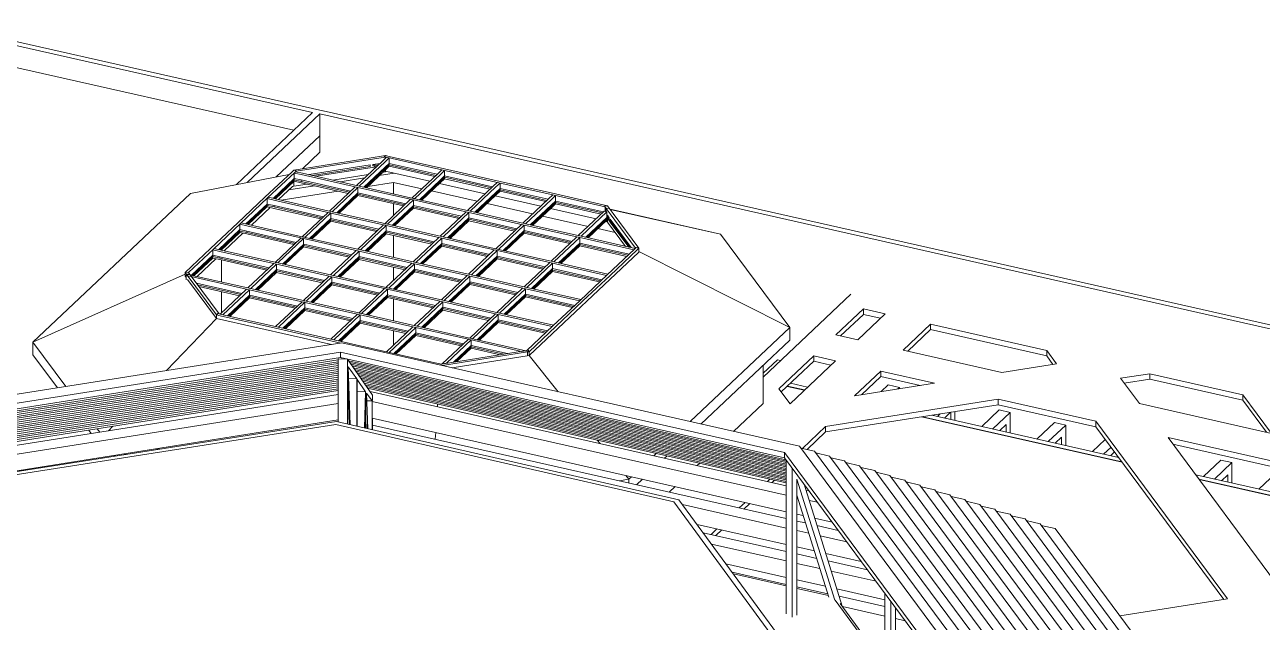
# Model space of a CAD drawing. Header units: millimetres. Extents: x -37866 to 44733, y -22737 to 33386.
# Drawn here: x 7860 to 27907, y 19265 to 28936 of the extents above; entities that cross this region are included whole.
import ezdxf

# ---------------------------------------------------------------- set-up
doc = ezdxf.new("R2010")
doc.units = ezdxf.units.MM
for name, color, linetype, lineweight in [('A-FLOR', 192, 'Continuous', 9), ('A-GENM', 13, 'Continuous', 9), ('A-GLAZ-CURT', 52, 'Continuous', 9), ('A-GLAZ-CWMG', 51, 'Continuous', 9), ('A-ROOF', 132, 'Continuous', 9), ('A-WALL', 113, 'Continuous', 9), ('I-WALL', 2, 'Continuous', 9)]:
    doc.layers.add(name, color=color, linetype=linetype, lineweight=lineweight)

# ---------------------------------------------------------------- blocks, each defined once
blk = doc.blocks.new('System Panel - Glazed-153580-_3D_')
at = {"layer": 'A-GLAZ-CURT'}
for p, q in [((15091, 23746), (14803, 23475)), ((14831, 23479), (15091, 23723)), ((15678, 23613), (15091, 23746)), ((15091, 23723), (15091, 23746)), ((15091, 23723), (15620, 23604))]:
    blk.add_line(p, q, dxfattribs=at)
blk = doc.blocks.new('System Panel - Glazed-153581-_3D_')
at = {"layer": 'A-GLAZ-CURT'}
for p, q in [((15531, 24160), (15188, 23837)), ((15207, 23833), (15531, 24138)), ((16331, 23979), (15531, 24160)), ((15531, 24138), (15531, 24160)), ((15531, 24138), (16312, 23961))]:
    blk.add_line(p, q, dxfattribs=at)
blk = doc.blocks.new('System Panel - Glazed-153474-_3D_')
at = {"layer": 'A-GLAZ-CURT'}
for p, q in [((15970, 24574), (15628, 24252)), ((15647, 24248), (15970, 24552)), ((16771, 24394), (15970, 24574)), ((15970, 24552), (15970, 24574)), ((15970, 24552), (16752, 24376))]:
    blk.add_line(p, q, dxfattribs=at)
blk = doc.blocks.new('System Panel - Glazed-153582-_3D_')
at = {"layer": 'A-GLAZ-CURT'}
for p, q in [((14193, 23948), (13840, 23616)), ((13858, 23611), (14193, 23926)), ((14970, 23773), (14193, 23948)), ((14193, 23926), (14193, 23948)), ((14193, 23926), (14951, 23755))]:
    blk.add_line(p, q, dxfattribs=at)
blk = doc.blocks.new('System Panel - Glazed-153440-_3D_')
at = {"layer": 'A-GLAZ-CURT'}
for p, q in [((14633, 24363), (14290, 24040)), ((14309, 24036), (14633, 24341)), ((15410, 24187), (14633, 24363)), ((14633, 24341), (14633, 24363)), ((14633, 24341), (15391, 24169))]:
    blk.add_line(p, q, dxfattribs=at)
blk = doc.blocks.new('System Panel - Glazed-153583-_3D_')
at = {"layer": 'A-GLAZ-CURT'}
for p, q in [((13295, 24151), (12941, 23819)), ((12960, 23814), (13295, 24129)), ((14072, 23976), (13295, 24151)), ((13295, 24129), (13295, 24151)), ((13295, 24129), (14053, 23958))]:
    blk.add_line(p, q, dxfattribs=at)
blk = doc.blocks.new('System Panel - Glazed-153584-_3D_')
at = {"layer": 'A-GLAZ-CURT'}
for p, q in [((17290, 25817), (16948, 25495)), ((16967, 25491), (17290, 25795)), ((17329, 25809), (17290, 25817)), ((17290, 25795), (17290, 25817)), ((17290, 25795), (17329, 25786)), ((17686, 25328), (17345, 25787)), ((17345, 25765), (17345, 25787)), ((17345, 25765), (17666, 25333))]:
    blk.add_line(p, q, dxfattribs=at)
blk = doc.blocks.new('System Panel - Glazed-153606-_3D_')
at = {"layer": 'A-GLAZ-CURT'}
for p, q in [((16458, 26083), (16392, 26020)), ((17236, 25907), (16458, 26083)), ((16458, 26061), (16458, 26083)), ((16392, 26020), (16050, 25698)), ((16069, 25694), (16392, 25998)), ((16392, 25998), (16458, 26061)), ((16392, 25998), (16392, 26020)), ((16458, 26061), (17217, 25889)), ((17290, 25844), (17298, 25851)), ((17298, 25829), (17290, 25821))]:
    blk.add_line(p, q, dxfattribs=at)
blk = doc.blocks.new('System Panel - Glazed-153586-_3D_')
at = {"layer": 'A-GLAZ-CURT'}
for p, q in [((15560, 26286), (15494, 26223)), ((15494, 26201), (15560, 26264)), ((16338, 26110), (15560, 26286)), ((15560, 26264), (15560, 26286)), ((15560, 26264), (16319, 26092)), ((15494, 26223), (15151, 25901)), ((15170, 25896), (15494, 26201)), ((15494, 26201), (15494, 26223))]:
    blk.add_line(p, q, dxfattribs=at)
blk = doc.blocks.new('System Panel - Glazed-153607-_3D_')
at = {"layer": 'A-GLAZ-CURT'}
for p, q in [((17298, 25851), (17290, 25844)), ((17290, 25821), (17298, 25829)), ((17290, 25817), (17329, 25809)), ((17329, 25786), (17290, 25795)), ((17329, 25809), (17298, 25851)), ((17298, 25829), (17298, 25851)), ((17298, 25829), (17309, 25813)), ((17309, 25813), (17329, 25786)), ((17329, 25786), (17329, 25809))]:
    blk.add_line(p, q, dxfattribs=at)
blk = doc.blocks.new('System Panel - Glazed-153628-_3D_')
at = {"layer": 'A-GLAZ-CURT'}
for p, q in [((11378, 24584), (10640, 24751)), ((10660, 24725), (11359, 24567))]:
    blk.add_line(p, q, dxfattribs=at)
blk = doc.blocks.new('System Panel - Glazed-153627-_3D_')
at = {"layer": 'A-GLAZ-CURT'}
for p, q in [((10905, 25205), (10562, 24883)), ((10581, 24878), (10905, 25183)), ((11018, 25180), (10905, 25205)), ((10905, 25183), (10905, 25205)), ((10905, 25183), (11018, 25157)), ((11818, 24999), (11018, 25180)), ((11018, 25157), (11018, 25180)), ((11018, 25157), (11799, 24981))]:
    blk.add_line(p, q, dxfattribs=at)
blk = doc.blocks.new('System Panel - Glazed-153626-_3D_')
at = {"layer": 'A-GLAZ-CURT'}
for p, q in [((11345, 25620), (11002, 25297)), ((11021, 25293), (11345, 25597)), ((11458, 25594), (11345, 25620)), ((11345, 25597), (11345, 25620)), ((11345, 25597), (11458, 25572)), ((12258, 25413), (11458, 25594)), ((11458, 25572), (11458, 25594)), ((11458, 25572), (12239, 25395))]:
    blk.add_line(p, q, dxfattribs=at)
blk = doc.blocks.new('System Panel - Glazed-153625-_3D_')
at = {"layer": 'A-GLAZ-CURT'}
for p, q in [((13453, 26666), (12470, 26511)), ((13453, 26644), (13453, 26666)), ((13577, 26656), (13501, 26674)), ((12470, 26511), (12459, 26509)), ((12470, 26507), (12470, 26511)), ((12517, 26496), (13453, 26644)), ((13501, 26651), (13558, 26638))]:
    blk.add_line(p, q, dxfattribs=at)
blk = doc.blocks.new('System Panel - Glazed-153545-_3D_')
at = {"layer": 'A-GLAZ-CURT'}
for p, q in [((13615, 26692), (13501, 26674)), ((13501, 26674), (13577, 26656)), ((13501, 26651), (13501, 26674)), ((13558, 26661), (13586, 26665)), ((13501, 26651), (13558, 26661)), ((13558, 26638), (13501, 26651))]:
    blk.add_line(p, q, dxfattribs=at)
blk = doc.blocks.new('Rectangular Mullion - 50 x 150mm-153574-_3D_')
at = {"layer": 'A-GLAZ-CWMG'}
for p, q in [((15046, 23844), (14624, 23446)), ((15091, 23834), (14691, 23457)), ((15091, 23701), (14860, 23484)), ((15046, 23844), (15091, 23834)), ((15091, 23834), (15091, 23746)), ((15091, 23746), (15091, 23701)), ((14624, 23446), (14691, 23457))]:
    blk.add_line(p, q, dxfattribs=at)
blk = doc.blocks.new('Rectangular Mullion - 50 x 150mm-153491-_3D_')
at = {"layer": 'A-GLAZ-CWMG'}
for p, q in [((10905, 25293), (10927, 25314)), ((10905, 25205), (10905, 25293)), ((11018, 25268), (10905, 25293)), ((11040, 25289), (10927, 25314)), ((10905, 25160), (10905, 25205)), ((11018, 25135), (10905, 25160))]:
    blk.add_line(p, q, dxfattribs=at)
blk = doc.blocks.new('Rectangular Mullion - 50 x 150mm-153575-_3D_')
at = {"layer": 'A-GLAZ-CWMG'}
for p, q in [((10475, 24877), (10497, 24897)), ((10475, 24809), (10475, 24877)), ((10578, 24854), (10475, 24877)), ((10600, 24874), (10497, 24897))]:
    blk.add_line(p, q, dxfattribs=at)
blk = doc.blocks.new('Rectangular Mullion - 50 x 150mm-153593-_3D_')
at = {"layer": 'A-GLAZ-CWMG'}
for p, q in [((17737, 25304), (17765, 25330)), ((17765, 25330), (17810, 25320)), ((17782, 25294), (17810, 25320)), ((17810, 25320), (17810, 25256))]:
    blk.add_line(p, q, dxfattribs=at)
blk = doc.blocks.new('Rectangular Mullion - 50 x 150mm-153510-_3D_')
at = {"layer": 'A-GLAZ-CWMG'}
for p, q in [((17253, 25999), (17300, 26006)), ((17281, 25961), (17253, 25999)), ((17329, 25968), (17281, 25961)), ((17281, 25961), (17281, 25908)), ((17329, 25968), (17300, 26006))]:
    blk.add_line(p, q, dxfattribs=at)
blk = doc.blocks.new('Rectangular Mullion - 50 x 150mm-153479-_3D_')
at = {"layer": 'A-GLAZ-CWMG'}
for p, q in [((13235, 26308), (12337, 26511)), ((13257, 26329), (12359, 26532)), ((13099, 26206), (12337, 26378))]:
    blk.add_line(p, q, dxfattribs=at)
blk = doc.blocks.new('Rectangular Mullion - 50 x 150mm-153428-_3D_')
at = {"layer": 'A-GLAZ-CWMG'}
for p, q in [((14133, 26105), (13235, 26308)), ((14155, 26126), (13257, 26329)), ((13997, 26003), (13258, 26170))]:
    blk.add_line(p, q, dxfattribs=at)
blk = doc.blocks.new('Rectangular Mullion - 50 x 150mm-153494-_3D_')
at = {"layer": 'A-GLAZ-CWMG'}
for p, q in [((17286, 24879), (16388, 25082)), ((17308, 24900), (16410, 25103)), ((17172, 24772), (16410, 24944)), ((17308, 24900), (17286, 24879))]:
    blk.add_line(p, q, dxfattribs=at)
blk = doc.blocks.new('Rectangular Mullion - 50 x 150mm-V2-_3D_')
at = {"layer": 'A-GLAZ-CWMG'}
for p, q in [((11498, 24671), (10600, 24874)), ((11476, 24651), (10578, 24854)), ((11340, 24548), (10680, 24697))]:
    blk.add_line(p, q, dxfattribs=at)
blk = doc.blocks.new('Rectangular Mullion - 50 x 150mm-153452-_3D_')
at = {"layer": 'A-GLAZ-CWMG'}
for p, q in [((16436, 26176), (15538, 26379)), ((16458, 26197), (15560, 26400)), ((16299, 26074), (15560, 26241))]:
    blk.add_line(p, q, dxfattribs=at)
blk = doc.blocks.new('Rectangular Mullion - 50 x 150mm-153594-_3D_')
at = {"layer": 'A-GLAZ-CWMG'}
for p, q in [((17756, 25322), (17345, 25875)), ((17810, 25320), (17392, 25882)), ((17646, 25337), (17345, 25742)), ((17810, 25320), (17810, 25256))]:
    blk.add_line(p, q, dxfattribs=at)
blk = doc.blocks.new('Rectangular Mullion - 50 x 150mm-153595-_3D_')
at = {"layer": 'A-GLAZ-CWMG'}
for p, q in [((15995, 23663), (16417, 24061)), ((16031, 23644), (16462, 24051)), ((16031, 23644), (16031, 23580))]:
    blk.add_line(p, q, dxfattribs=at)
blk = doc.blocks.new('Rectangular Mullion - 50 x 150mm-153512-_3D_')
at = {"layer": 'A-GLAZ-CWMG'}
for p, q in [((17345, 25875), (17281, 25961)), ((17392, 25882), (17329, 25968)), ((17309, 25791), (17290, 25816)), ((17345, 25742), (17309, 25791))]:
    blk.add_line(p, q, dxfattribs=at)
blk = doc.blocks.new('Rectangular Mullion - 50 x 150mm-153596-_3D_')
at = {"layer": 'A-GLAZ-CWMG'}
for p, q in [((15989, 23662), (16015, 23666)), ((16005, 23640), (15989, 23662)), ((16015, 23666), (16031, 23644)), ((16005, 23640), (16031, 23644)), ((16005, 23576), (16005, 23640)), ((16031, 23644), (16031, 23580))]:
    blk.add_line(p, q, dxfattribs=at)
blk = doc.blocks.new('Rectangular Mullion - 50 x 150mm-153514-_3D_')
at = {"layer": 'A-GLAZ-CWMG'}
for p, q in [((13684, 26798), (13706, 26819)), ((13741, 26785), (13684, 26798)), ((13763, 26806), (13706, 26819))]:
    blk.add_line(p, q, dxfattribs=at)
blk = doc.blocks.new('Rectangular Mullion - 50 x 150mm-153597-_3D_')
at = {"layer": 'A-GLAZ-CWMG'}
for p, q in [((10871, 25314), (10458, 24925)), ((10916, 25304), (10512, 24924)), ((10905, 25160), (10601, 24874)), ((10458, 24865), (10458, 24925))]:
    blk.add_line(p, q, dxfattribs=at)
blk = doc.blocks.new('Rectangular Mullion - 50 x 150mm-153598-_3D_')
at = {"layer": 'A-GLAZ-CWMG'}
for p, q in [((12454, 26621), (12218, 26584)), ((12470, 26599), (12254, 26565)), ((12254, 26565), (12254, 26555))]:
    blk.add_line(p, q, dxfattribs=at)
blk = doc.blocks.new('Rectangular Mullion - 50 x 150mm-153599-_3D_')
at = {"layer": 'A-GLAZ-CWMG'}
for p, q in [((10539, 24817), (10968, 24239)), ((10586, 24824), (11008, 24255)), ((10968, 24181), (10968, 24239))]:
    blk.add_line(p, q, dxfattribs=at)
blk = doc.blocks.new('Rectangular Mullion - 50 x 150mm-153517-_3D_')
at = {"layer": 'A-GLAZ-CWMG'}
for p, q in [((13741, 23638), (14604, 23443)), ((14604, 23443), (14604, 23424))]:
    blk.add_line(p, q, dxfattribs=at)
blk = doc.blocks.new('Rectangular Mullion - 50 x 150mm-153431-_3D_')
at = {"layer": 'A-GLAZ-CWMG'}
for p, q in [((12791, 24867), (12374, 24473)), ((12791, 24867), (12836, 24857)), ((12836, 24857), (12419, 24463)), ((12836, 24724), (12532, 24438)), ((12836, 24857), (12836, 24769)), ((12836, 24769), (12836, 24724)), ((12419, 24463), (12374, 24473))]:
    blk.add_line(p, q, dxfattribs=at)
blk = doc.blocks.new('Rectangular Mullion - 50 x 150mm-153536-_3D_')
at = {"layer": 'A-GLAZ-CWMG'}
for p, q in [((14617, 26587), (14551, 26525)), ((14662, 26577), (14596, 26514)), ((14617, 26587), (14662, 26577)), ((14662, 26577), (14662, 26489)), ((14662, 26489), (14662, 26444)), ((14662, 26444), (14596, 26381))]:
    blk.add_line(p, q, dxfattribs=at)
blk = doc.blocks.new('Rectangular Mullion - 50 x 150mm-153576-_3D_')
at = {"layer": 'A-GLAZ-CWMG'}
for p, q in [((14551, 26525), (14133, 26131)), ((14596, 26514), (14178, 26121)), ((14596, 26381), (14292, 26095)), ((14178, 26121), (14133, 26131))]:
    blk.add_line(p, q, dxfattribs=at)
blk = doc.blocks.new('Rectangular Mullion - 50 x 150mm-153577-_3D_')
at = {"layer": 'A-GLAZ-CWMG'}
for p, q in [((12352, 24453), (11923, 24049)), ((12397, 24443), (11968, 24039)), ((12397, 24310), (12082, 24013)), ((12352, 24453), (12397, 24443)), ((12397, 24443), (12397, 24354)), ((12397, 24354), (12397, 24310)), ((11968, 24039), (11923, 24049))]:
    blk.add_line(p, q, dxfattribs=at)
blk = doc.blocks.new('Rectangular Mullion - 50 x 150mm-153518-_3D_')
at = {"layer": 'A-GLAZ-CWMG'}
for p, q in [((10968, 24239), (10990, 24260)), ((10990, 24260), (11047, 24247)), ((10968, 24181), (10968, 24239)), ((10968, 24239), (11025, 24226))]:
    blk.add_line(p, q, dxfattribs=at)
blk = doc.blocks.new('Rectangular Mullion - 50 x 150mm-153463-_3D_')
at = {"layer": 'A-GLAZ-CWMG'}
for p, q in [((16857, 24475), (17297, 24889)), ((16902, 24465), (17342, 24879))]:
    blk.add_line(p, q, dxfattribs=at)
blk = doc.blocks.new('Rectangular Mullion - 50 x 150mm-V3-_3D_')
at = {"layer": 'A-GLAZ-CWMG'}
for p, q in [((11025, 24226), (11923, 24023)), ((11047, 24247), (11945, 24044))]:
    blk.add_line(p, q, dxfattribs=at)
blk = doc.blocks.new('Rectangular Mullion - 50 x 150mm-153600-_3D_')
at = {"layer": 'A-GLAZ-CWMG'}
for p, q in [((10486, 24887), (10539, 24817)), ((10534, 24895), (10586, 24824))]:
    blk.add_line(p, q, dxfattribs=at)
blk = doc.blocks.new('Rectangular Mullion - 50 x 150mm-153578-_3D_')
at = {"layer": 'A-GLAZ-CWMG'}
for p, q in [((15975, 23660), (15090, 23860)), ((15908, 23649), (15068, 23839)), ((15562, 23594), (15091, 23701)), ((15908, 23649), (15975, 23660))]:
    blk.add_line(p, q, dxfattribs=at)
blk = doc.blocks.new('Rectangular Mullion - 50 x 150mm-153601-_3D_')
at = {"layer": 'A-GLAZ-CWMG'}
for p, q in [((14610, 23444), (15989, 23662)), ((14626, 23422), (16005, 23640))]:
    blk.add_line(p, q, dxfattribs=at)
blk = doc.blocks.new('Rectangular Mullion - 50 x 150mm-V4-_3D_')
at = {"layer": 'A-GLAZ-CWMG'}
for p, q in [((12821, 23820), (12979, 23784)), ((12843, 23841), (13741, 23638))]:
    blk.add_line(p, q, dxfattribs=at)
blk = doc.blocks.new('Rectangular Mullion - 50 x 150mm-153603-_3D_')
at = {"layer": 'A-GLAZ-CWMG'}
for p, q in [((10458, 24925), (10505, 24933)), ((10458, 24865), (10458, 24925)), ((10458, 24925), (10486, 24887)), ((10534, 24895), (10486, 24887)), ((10505, 24933), (10534, 24895))]:
    blk.add_line(p, q, dxfattribs=at)
blk = doc.blocks.new('Rectangular Mullion - 50 x 150mm-153523-_3D_')
at = {"layer": 'A-GLAZ-CWMG'}
for p, q in [((13706, 26819), (13437, 26776)), ((13702, 26794), (13453, 26754)), ((13702, 26774), (13702, 26794)), ((13557, 26638), (13453, 26621))]:
    blk.add_line(p, q, dxfattribs=at)
blk = doc.blocks.new('Rectangular Mullion - 50 x 150mm-153524-_3D_')
at = {"layer": 'A-GLAZ-CWMG'}
for p, q in [((17260, 25990), (16436, 26176)), ((17300, 26006), (16458, 26197)), ((17197, 25871), (16458, 26038)), ((17260, 25912), (17260, 25990))]:
    blk.add_line(p, q, dxfattribs=at)
blk = doc.blocks.new('Rectangular Mullion - 50 x 150mm-153525-_3D_')
at = {"layer": 'A-GLAZ-CWMG'}
for p, q in [((13437, 26776), (12454, 26621)), ((13453, 26754), (12470, 26599)), ((13453, 26621), (12576, 26483))]:
    blk.add_line(p, q, dxfattribs=at)
blk = doc.blocks.new('Rectangular Mullion - 50 x 150mm-153604-_3D_')
at = {"layer": 'A-GLAZ-CWMG'}
for p, q in [((12218, 26584), (12190, 26557)), ((12218, 26584), (12263, 26573)), ((12263, 26573), (12235, 26547))]:
    blk.add_line(p, q, dxfattribs=at)
blk = doc.blocks.new('Rectangular Mullion - 50 x 150mm-V5-_3D_')
at = {"layer": 'A-GLAZ-CWMG'}
for p, q in [((12190, 26557), (11750, 26143)), ((12235, 26547), (11795, 26133)), ((12224, 26403), (11920, 26117))]:
    blk.add_line(p, q, dxfattribs=at)
blk = doc.blocks.new('Rectangular Mullion - 50 x 150mm-153605-_3D_')
at = {"layer": 'A-GLAZ-CWMG'}
for p, q in [((17245, 25916), (16827, 25522)), ((17290, 25906), (16872, 25512)), ((17245, 25916), (17290, 25906)), ((17290, 25906), (17290, 25817)), ((17290, 25773), (16986, 25486)), ((17290, 25817), (17290, 25773)), ((16872, 25512), (16827, 25522))]:
    blk.add_line(p, q, dxfattribs=at)
blk = doc.blocks.new('HOOR LIGHT - HOOR LIGHT-165948-_3D_')
at = {"layer": 'A-GENM'}
for p, q in [((12939, 23014), (4859, 21737)), ((20196, 21521), (13415, 23053)), ((20521, 21448), (20498, 21453)), ((24551, 20780), (24328, 20830)), ((28534, 15416), (24551, 20780))]:
    blk.add_line(p, q, dxfattribs=at)
blk = doc.blocks.new('HOOR LIGHT1 - HOOR LIGHT-166020-_3D_')
at = {"layer": 'A-GENM'}
for p, q in [((20196, 21545), (13396, 23081)), ((12939, 23045), (4899, 21774)), ((20500, 21476), (20491, 21478)), ((24308, 20858), (24085, 20909)), ((28210, 15603), (24308, 20858))]:
    blk.add_line(p, q, dxfattribs=at)
blk = doc.blocks.new('HOOR LIGHT2 - HOOR LIGHT-166050-_3D_')
at = {"layer": 'A-GENM'}
for p, q in [((12939, 23076), (4938, 21812)), ((20196, 21568), (13377, 23109)), ((24064, 20937), (23841, 20987)), ((27885, 15790), (24064, 20937))]:
    blk.add_line(p, q, dxfattribs=at)
blk = doc.blocks.new('HOOR LIGHT3 - HOOR LIGHT-166080-_3D_')
at = {"layer": 'A-GENM'}
for p, q in [((12939, 23107), (4978, 21849)), ((20196, 21591), (13357, 23136)), ((23821, 21015), (23598, 21065)), ((27561, 15976), (23821, 21015))]:
    blk.add_line(p, q, dxfattribs=at)
blk = doc.blocks.new('HOOR LIGHT4 - HOOR LIGHT-166110-_3D_')
at = {"layer": 'A-GENM'}
for p, q in [((12939, 23139), (5018, 21887)), ((20196, 21615), (13338, 23164)), ((23577, 21093), (23354, 21144)), ((27237, 16163), (23577, 21093))]:
    blk.add_line(p, q, dxfattribs=at)
blk = doc.blocks.new('HOOR LIGHT5 - HOOR LIGHT-166140-_3D_')
at = {"layer": 'A-GENM'}
for p, q in [((12939, 23170), (5058, 21924)), ((20196, 21638), (13319, 23192)), ((23334, 21172), (23111, 21222)), ((26913, 16350), (23334, 21172))]:
    blk.add_line(p, q, dxfattribs=at)
blk = doc.blocks.new('HOOR LIGHT6 - HOOR LIGHT-166170-_3D_')
at = {"layer": 'A-GENM'}
for p, q in [((12939, 23201), (5097, 21961)), ((20196, 21661), (13299, 23219)), ((23090, 21250), (22867, 21300)), ((26589, 16537), (23090, 21250))]:
    blk.add_line(p, q, dxfattribs=at)
blk = doc.blocks.new('HOOR LIGHT7 - HOOR LIGHT-166200-_3D_')
at = {"layer": 'A-GENM'}
for p, q in [((12939, 23232), (5137, 21999)), ((20196, 21684), (13280, 23247)), ((22846, 21328), (22624, 21379)), ((26265, 16724), (22846, 21328))]:
    blk.add_line(p, q, dxfattribs=at)
blk = doc.blocks.new('HOOR LIGHT8 - HOOR LIGHT-166230-_3D_')
at = {"layer": 'A-GENM'}
for p, q in [((12939, 23263), (5177, 22036)), ((20196, 21708), (13261, 23275)), ((22603, 21407), (22380, 21457)), ((25941, 16910), (22603, 21407))]:
    blk.add_line(p, q, dxfattribs=at)
blk = doc.blocks.new('HOOR LIGHT9 - HOOR LIGHT-166260-_3D_')
at = {"layer": 'A-GENM'}
for p, q in [((12939, 23294), (5216, 22074)), ((20196, 21731), (13242, 23302)), ((22359, 21485), (22137, 21535)), ((25617, 17097), (22359, 21485))]:
    blk.add_line(p, q, dxfattribs=at)
blk = doc.blocks.new('HOOR LIGHT10 - HOOR LIGHT-166290-_3D_')
at = {"layer": 'A-GENM'}
for p, q in [((12939, 23325), (5256, 22111)), ((20196, 21754), (13222, 23330)), ((22116, 21563), (21893, 21614)), ((25293, 17284), (22116, 21563))]:
    blk.add_line(p, q, dxfattribs=at)
blk = doc.blocks.new('HOOR LIGHT11 - HOOR LIGHT-166320-_3D_')
at = {"layer": 'A-GENM'}
for p, q in [((12939, 23356), (5296, 22148)), ((20196, 21778), (13203, 23358)), ((21872, 21642), (21650, 21692)), ((24969, 17471), (21872, 21642))]:
    blk.add_line(p, q, dxfattribs=at)
blk = doc.blocks.new('HOOR LIGHT12 - HOOR LIGHT-166350-_3D_')
at = {"layer": 'A-GENM'}
for p, q in [((12939, 23388), (5335, 22186)), ((20196, 21801), (13184, 23385)), ((21629, 21720), (21406, 21770)), ((24645, 17658), (21629, 21720))]:
    blk.add_line(p, q, dxfattribs=at)
blk = doc.blocks.new('HOOR LIGHT13 - HOOR LIGHT-166380-_3D_')
at = {"layer": 'A-GENM'}
for p, q in [((12939, 23419), (5375, 22223)), ((20196, 21824), (13164, 23413)), ((21385, 21798), (21162, 21849)), ((24321, 17845), (21385, 21798))]:
    blk.add_line(p, q, dxfattribs=at)
blk = doc.blocks.new('HOOR LIGHT14 - HOOR LIGHT-166410-_3D_')
at = {"layer": 'A-GENM'}
for p, q in [((12939, 23450), (5415, 22261)), ((20196, 21848), (13145, 23441)), ((21142, 21877), (20919, 21927)), ((23996, 18031), (21142, 21877))]:
    blk.add_line(p, q, dxfattribs=at)
blk = doc.blocks.new('HOOR LIGHT15 - HOOR LIGHT-166476-_3D_')
at = {"layer": 'A-GENM'}
for p, q in [((12939, 23481), (5455, 22298)), ((20196, 21871), (13124, 23469)), ((20898, 21955), (20675, 22006)), ((23672, 18218), (20898, 21955))]:
    blk.add_line(p, q, dxfattribs=at)
blk = doc.blocks.new('HOOR LIGHT16 - HOOR LIGHT-166506-_3D_')
at = {"layer": 'A-GENM'}
for p, q in [((12939, 23512), (5494, 22335)), ((12996, 23525), (12996, 23544)), ((20188, 21896), (13102, 23497)), ((20655, 22034), (20432, 22084)), ((23348, 18405), (20655, 22034))]:
    blk.add_line(p, q, dxfattribs=at)
blk = doc.blocks.new('HOOR LIGHT17 - HOOR LIGHT-166536-_3D_')
at = {"layer": 'A-GENM'}
for p, q in [((12996, 23787), (5319, 22574)), ((20411, 22112), (12996, 23787)), ((5534, 22462), (12976, 23638)), ((12976, 23549), (5534, 22373)), ((12976, 23638), (20167, 22013)), ((12976, 23549), (12976, 23638)), ((20167, 21924), (12976, 23549)), ((23024, 18592), (20411, 22112)), ((20167, 22013), (22700, 18601)), ((20167, 21924), (20167, 22013)), ((22661, 18565), (20167, 21924))]:
    blk.add_line(p, q, dxfattribs=at)
blk = doc.blocks.new('TRUESS2 - TRUESS-173441-_3D_')
at = {"layer": 'A-GENM'}
for p, q in [((20196, 19401), (20196, 21886)), ((20293, 21755), (20293, 19348)), ((20369, 21578), (20984, 19620)), ((20369, 19378), (20369, 21578)), ((21104, 19522), (20485, 21497)), ((20886, 19672), (20369, 21320)), ((21794, 18583), (21794, 19734)), ((21891, 19603), (21891, 18451)), ((21967, 18347), (21967, 19500)), ((22379, 18299), (22549, 18716)), ((22626, 18613), (22572, 18480)), ((22369, 17800), (22425, 17939)), ((23391, 17776), (23391, 17865)), ((23488, 17956), (23488, 17868)), ((23722, 17683), (23882, 17746)), ((23722, 17596), (23722, 17684)), ((22823, 17330), (22985, 17393)), ((23393, 17374), (23555, 17438)), ((22819, 17237), (22790, 17226))]:
    blk.add_line(p, q, dxfattribs=at)
blk = doc.blocks.new('TRUESS3 - TRUESS-173606-_3D_')
at = {"layer": 'A-GENM'}
for p, q in [((12939, 22506), (12939, 23527)), ((13089, 23522), (12939, 23527)), ((13102, 23503), (13089, 23522)), ((13089, 23522), (13089, 22472)), ((13124, 23470), (13106, 23496)), ((13493, 22942), (13126, 23468)), ((13096, 23263), (13121, 22464)), ((13096, 22470), (13096, 23263)), ((13130, 22462), (13100, 23400)), ((13100, 23400), (13237, 23204)), ((13106, 23208), (13237, 23204)), ((13237, 23204), (13237, 22438)), ((13244, 23194), (13382, 22995)), ((13244, 22436), (13244, 23194)), ((13382, 22995), (13244, 23000)), ((13382, 22995), (13362, 22409)), ((13368, 22408), (13385, 22901)), ((13385, 22901), (13385, 22404)), ((13419, 22396), (13397, 22974)), ((13397, 22974), (13486, 22847)), ((13493, 22853), (13493, 22942)), ((13486, 22847), (13402, 22849)), ((13486, 22847), (13486, 22381)), ((13407, 22399), (13407, 22468)), ((13407, 22468), (13410, 22398)), ((13493, 22379), (13493, 22569))]:
    blk.add_line(p, q, dxfattribs=at)
blk = doc.blocks.new('Family1 - Family1-218933-_3D_')
at = {"layer": 'A-GENM'}
for p, q in [((21244, 24573), (19822, 23234)), ((21000, 23915), (21446, 24336)), ((21446, 24336), (21801, 24255)), ((21446, 24247), (21446, 24336)), ((21446, 24247), (21076, 23898)), ((21801, 24255), (21355, 23835)), ((21725, 24184), (21446, 24247)), ((22088, 23670), (22534, 24090)), ((22534, 24090), (24415, 23665)), ((22534, 24001), (22534, 24090)), ((21355, 23835), (21000, 23915)), ((22534, 24001), (22164, 23652)), ((24415, 23576), (22534, 24001)), ((23690, 23308), (22088, 23670)), ((24415, 23665), (24576, 23448)), ((24415, 23576), (24415, 23665)), ((20077, 23045), (20641, 23577)), ((20641, 23488), (20116, 22993)), ((20996, 23497), (20258, 22802)), ((20641, 23577), (20996, 23497)), ((20641, 23488), (20641, 23577)), ((20920, 23425), (20641, 23488)), ((24517, 23438), (24415, 23576)), ((21304, 22930), (21729, 23331)), ((21729, 23331), (22597, 23135)), ((21729, 23331), (21729, 23243)), ((24576, 23448), (23690, 23308)), ((25613, 23213), (26084, 23288)), ((26084, 23288), (27590, 22947)), ((26084, 23199), (26084, 23288)), ((22597, 23135), (21304, 22930)), ((21729, 23243), (21417, 22948)), ((22366, 23098), (21729, 23243)), ((25917, 22804), (25613, 23213)), ((26084, 23199), (25672, 23134)), ((27590, 22859), (26084, 23199)), ((20258, 22802), (20077, 23045)), ((20833, 22433), (23631, 22875)), ((23631, 22875), (25212, 22518)), ((23631, 22786), (23631, 22875)), ((27590, 22947), (28055, 22321)), ((27590, 22859), (27590, 22947)), ((27976, 22339), (27590, 22859)), ((19822, 22807), (19341, 22354)), ((23631, 22786), (20833, 22344)), ((25212, 22429), (23631, 22786)), ((28055, 22321), (25917, 22804)), ((25212, 22518), (27345, 19643)), ((25212, 22429), (25212, 22518)), ((20457, 22078), (20833, 22433)), ((20833, 22344), (20533, 22061)), ((20833, 22344), (20833, 22433)), ((27287, 19634), (25212, 22429)), ((28216, 19781), (26381, 22253)), ((26381, 22253), (28387, 21800)), ((28387, 21711), (26460, 22147)), ((18794, 21838), (18754, 21800)), ((18394, 21461), (18298, 21371)), ((19890, 21544), (19930, 21581)), ((20006, 21564), (19966, 21527)), ((19434, 21114), (19530, 21205)), ((19606, 21188), (19510, 21097)), ((18978, 20685), (19074, 20775)), ((19150, 20758), (19054, 20668)), ((27345, 19643), (25600, 19367))]:
    blk.add_line(p, q, dxfattribs=at)
blk = doc.blocks.new('elman - elman-246418-_3D_')
at = {"layer": 'A-GENM'}
for p, q in [((19822, 23295), (20053, 23512)), ((20053, 23512), (20105, 23500)), ((21735, 22999), (21849, 23106)), ((21849, 23106), (22028, 23065)), ((22028, 23065), (22003, 23041)), ((22028, 23045), (22028, 23065)), ((22758, 22570), (22857, 22664)), ((22861, 22664), (22861, 22547)), ((22927, 22532), (22927, 22675)), ((23362, 22434), (23645, 22700)), ((23825, 22659), (23542, 22393)), ((23645, 22700), (23825, 22659)), ((23825, 22329), (23825, 22659)), ((22687, 22637), (22644, 22596)), ((23656, 22367), (23759, 22464)), ((23759, 22464), (23759, 22344)), ((24260, 22231), (24543, 22497)), ((24723, 22457), (24440, 22190)), ((24543, 22497), (24723, 22457)), ((24723, 22126), (24723, 22457)), ((24554, 22164), (24657, 22261)), ((24657, 22261), (24657, 22141)), ((25158, 22028), (25365, 22222)), ((25457, 22099), (25338, 21987)), ((25452, 21962), (25515, 22021)), ((25555, 21967), (25555, 21938)), ((26955, 21622), (27237, 21888)), ((27237, 21888), (27417, 21848)), ((27417, 21848), (27134, 21581)), ((27248, 21556), (27351, 21653)), ((27351, 21653), (27351, 21532)), ((27417, 21518), (27417, 21848)), ((27853, 21419), (28135, 21685))]:
    blk.add_line(p, q, dxfattribs=at)
blk = doc.blocks.new('POLYGON HOORNO2 - POLYGON HOORNO-266412-_3D_')
at = {"layer": 'A-ROOF'}
for p, q in [((20196, 19878), (19318, 20076)), ((20870, 19725), (20369, 19838)), ((21794, 19517), (21054, 19684)), ((21108, 19518), (21794, 19363)), ((21987, 19473), (21967, 19477)), ((21967, 19323), (22125, 19288))]:
    blk.add_line(p, q, dxfattribs=at)
blk = doc.blocks.new('POLYGON HOORNO3 - POLYGON HOORNO-266474-_3D_')
at = {"layer": 'A-ROOF'}
for p, q in [((20196, 20410), (18849, 20714)), ((18985, 20529), (20196, 20256)), ((20690, 20298), (20369, 20371)), ((21512, 20113), (20874, 20257)), ((20196, 19990), (19219, 20210)), ((20369, 20217), (20742, 20132)), ((20926, 20091), (21650, 19927)), ((20832, 19846), (20369, 19951)), ((21794, 19629), (21016, 19804))]:
    blk.add_line(p, q, dxfattribs=at)
blk = doc.blocks.new('POLYGON HOORNO4 - POLYGON HOORNO-266536-_3D_')
at = {"layer": 'A-ROOF'}
for p, q in [((20196, 20942), (13493, 22457)), ((18516, 21168), (20196, 20788)), ((20510, 20871), (20369, 20903)), ((20196, 20522), (18751, 20849)), ((20369, 20749), (20562, 20705)), ((21037, 20752), (20694, 20830)), ((20746, 20664), (21175, 20567)), ((20652, 20419), (20369, 20483)), ((21412, 20247), (20836, 20377))]:
    blk.add_line(p, q, dxfattribs=at)
blk = doc.blocks.new('POLYGON HOORNO5 - POLYGON HOORNO-266598-_3D_')
at = {"layer": 'A-ROOF'}
for p, q in [((12939, 22952), (4780, 21662)), ((20196, 21475), (13454, 22998)), ((4593, 21486), (12939, 22805)), ((13490, 22836), (20196, 21320)), ((12939, 22539), (4254, 21167)), ((20196, 21054), (13490, 22569)), ((20369, 21281), (20383, 21278)), ((20563, 21392), (20514, 21403)), ((20566, 21237), (20700, 21207)), ((20472, 20992), (20369, 21015)), ((20938, 20887), (20656, 20950))]:
    blk.add_line(p, q, dxfattribs=at)

msp = doc.modelspace()

# ---------------------------------------------------------------- linework, layer by layer
at = {"layer": 'A-FLOR'}
for p, q in [((11935, 26473), (12641, 27138)), ((12641, 26872), (12358, 26606)), ((20494, 23024), (20215, 23087)), ((12908, 22513), (7046, 21596)), ((18457, 21248), (12908, 22513)), ((25631, 21863), (22405, 22592)), ((9324, 21952), (9314, 21966)), ((28806, 21146), (26880, 21581)), ((20443, 18544), (18457, 21248)), ((20196, 19852), (19339, 20048)), ((20879, 19697), (20369, 19813)), ((22133, 18067), (20990, 19622))]:
    msp.add_line(p, q, dxfattribs=at)
at = {"layer": 'A-ROOF'}
for p, q in [((12143, 26513), (10546, 26205)), ((13424, 26512), (12849, 26421)), ((13706, 26557), (13661, 26550)), ((13706, 26557), (13706, 26592)), ((13725, 26560), (13706, 26557)), ((14421, 26403), (13725, 26560)), ((12196, 26318), (11971, 26106)), ((12218, 26321), (12196, 26318)), ((12218, 26398), (12218, 26321)), ((12437, 26355), (12218, 26321)), ((15320, 26200), (14580, 26367)), ((10546, 26205), (7992, 23799)), ((16218, 25997), (15478, 26164)), ((11835, 25978), (11531, 25691)), ((17116, 25794), (16376, 25961)), ((19133, 25547), (17341, 25951)), ((19133, 25547), (17344, 25947)), ((17278, 25757), (17275, 25758)), ((17300, 25743), (17278, 25757)), ((17300, 25743), (17300, 25802)), ((17593, 25349), (17300, 25743)), ((11395, 25563), (11091, 25277)), ((20254, 24036), (19133, 25547)), ((17810, 25266), (20254, 24036)), ((10955, 25149), (10651, 24863)), ((17810, 25256), (16031, 23580)), ((7992, 23799), (10458, 24897)), ((10457, 24865), (10458, 24867)), ((10459, 24866), (10457, 24865)), ((10475, 24844), (10459, 24866)), ((10968, 24181), (10498, 24813)), ((10156, 23338), (10968, 24181)), ((12827, 23761), (10968, 24181)), ((18637, 22513), (20254, 24036)), ((20254, 23832), (20254, 24036)), ((7992, 23799), (8525, 23081)), ((7992, 23799), (7992, 23594)), ((20254, 23832), (18813, 22473)), ((8389, 23059), (7992, 23594)), ((16031, 23580), (14785, 23383)), ((16031, 23580), (16503, 22995)), ((14548, 22797), (14545, 22751)), ((8938, 22319), (8896, 22375)), ((9032, 22397), (9074, 22341)), ((9217, 22364), (9288, 22437)), ((14517, 22337), (14510, 22227)), ((9994, 22074), (10038, 22064)), ((17135, 22213), (17181, 22156)), ((9502, 21980), (9461, 21990)), ((18050, 21959), (18090, 21997)), ((18265, 21957), (18225, 21920)), ((17488, 21554), (17646, 21579)), ((17596, 21642), (17646, 21579)), ((17646, 21579), (17690, 21620)), ((17646, 21518), (17646, 21579)), ((17866, 21581), (17770, 21490))]:
    msp.add_line(p, q, dxfattribs=at)
at = {"layer": 'A-WALL'}
for p, q in [((13603, 26495), (13844, 26533)), ((12137, 26262), (12555, 26329)), ((12968, 26394), (13366, 26457)), ((13832, 26385), (13416, 26319)), ((14292, 26281), (13832, 26385)), ((13832, 26385), (13832, 26199)), ((12935, 26243), (12012, 26096)), ((15190, 26078), (14451, 26245)), ((13832, 26040), (13832, 25847)), ((16088, 25875), (15349, 26042)), ((16986, 25672), (16247, 25839)), ((13832, 25526), (13832, 25172)), ((17427, 25572), (17145, 25636)), ((11048, 25128), (11048, 24773)), ((13832, 25013), (13832, 24798)), ((11048, 24614), (11048, 24273)), ((13832, 24499), (13832, 24144)), ((13832, 23985), (13832, 23749)), ((19822, 23424), (19822, 22807))]:
    msp.add_line(p, q, dxfattribs=at)
at = {"layer": 'I-WALL'}
for p, q in [((6511, 28936), (12690, 27540)), ((12524, 27513), (6568, 28859)), ((6568, 28504), (12221, 27227)), ((11288, 26348), (12524, 27513)), ((12641, 27493), (11461, 26382)), ((44678, 20254), (12641, 27493)), ((12641, 27493), (12641, 26872)), ((12696, 27544), (12690, 27540)), ((12696, 27544), (44733, 20306)), ((20489, 23019), (20210, 23082)), ((20265, 23134), (20543, 23071)), ((12901, 22463), (7117, 21559)), ((18376, 21215), (12901, 22463)), ((25637, 21856), (22389, 22590)), ((22555, 22616), (25580, 21933)), ((26829, 21650), (28755, 21215)), ((28812, 21139), (26885, 21574)), ((20335, 18547), (18376, 21215)), ((21072, 19566), (22156, 18089))]:
    msp.add_line(p, q, dxfattribs=at)

# ---------------------------------------------------------------- block references
at = {"layer": 'A-GENM'}
for name in ['Family1 - Family1-218933-_3D_', 'HOOR LIGHT17 - HOOR LIGHT-166536-_3D_', 'HOOR LIGHT15 - HOOR LIGHT-166476-_3D_', 'HOOR LIGHT16 - HOOR LIGHT-166506-_3D_', 'TRUESS3 - TRUESS-173606-_3D_', 'elman - elman-246418-_3D_', 'HOOR LIGHT8 - HOOR LIGHT-166230-_3D_', 'HOOR LIGHT9 - HOOR LIGHT-166260-_3D_', 'HOOR LIGHT10 - HOOR LIGHT-166290-_3D_', 'HOOR LIGHT11 - HOOR LIGHT-166320-_3D_', 'HOOR LIGHT12 - HOOR LIGHT-166350-_3D_', 'HOOR LIGHT13 - HOOR LIGHT-166380-_3D_', 'HOOR LIGHT14 - HOOR LIGHT-166410-_3D_', 'HOOR LIGHT1 - HOOR LIGHT-166020-_3D_', 'HOOR LIGHT2 - HOOR LIGHT-166050-_3D_', 'HOOR LIGHT3 - HOOR LIGHT-166080-_3D_', 'HOOR LIGHT4 - HOOR LIGHT-166110-_3D_', 'HOOR LIGHT5 - HOOR LIGHT-166140-_3D_', 'HOOR LIGHT6 - HOOR LIGHT-166170-_3D_', 'HOOR LIGHT7 - HOOR LIGHT-166200-_3D_', 'HOOR LIGHT - HOOR LIGHT-165948-_3D_', 'TRUESS2 - TRUESS-173441-_3D_']:
    msp.add_blockref(name, (0, 0), dxfattribs=at)
at = {"layer": 'A-GLAZ-CURT'}
for name, p in [('System Panel - Glazed-153625-_3D_', (0, 0)), ('System Panel - Glazed-153586-_3D_', (-1796, 406)), ('System Panel - Glazed-153545-_3D_', (0, 0)), ('System Panel - Glazed-153586-_3D_', (-898, 203)), ('System Panel - Glazed-153626-_3D_', (880, 829)), ('System Panel - Glazed-153586-_3D_', (0, 0)), ('System Panel - Glazed-153440-_3D_', (-1375, 1852)), ('System Panel - Glazed-153606-_3D_', (0, 0)), ('System Panel - Glazed-153626-_3D_', (440, 414)), ('System Panel - Glazed-153440-_3D_', (-477, 1649)), ('System Panel - Glazed-153440-_3D_', (-1815, 1438)), ('System Panel - Glazed-153440-_3D_', (421, 1446)), ('System Panel - Glazed-153584-_3D_', (0, 0)), ('System Panel - Glazed-153607-_3D_', (0, 0)), ('System Panel - Glazed-153626-_3D_', (0, 0)), ('System Panel - Glazed-153440-_3D_', (-917, 1235)), ('System Panel - Glazed-153440-_3D_', (1319, 1243)), ('System Panel - Glazed-153440-_3D_', (-2254, 1023)), ('System Panel - Glazed-153440-_3D_', (-18, 1032)), ('System Panel - Glazed-153474-_3D_', (880, 829)), ('System Panel - Glazed-153627-_3D_', (0, 0)), ('System Panel - Glazed-153440-_3D_', (-1356, 820)), ('System Panel - Glazed-153440-_3D_', (880, 829)), ('System Panel - Glazed-153440-_3D_', (-2694, 609)), ('System Panel - Glazed-153440-_3D_', (-458, 617)), ('System Panel - Glazed-153474-_3D_', (440, 414)), ('System Panel - Glazed-153628-_3D_', (0, 0)), ('System Panel - Glazed-153440-_3D_', (-1796, 406)), ('System Panel - Glazed-153440-_3D_', (440, 414)), ('System Panel - Glazed-153583-_3D_', (-1796, 406)), ('System Panel - Glazed-153440-_3D_', (-898, 203)), ('System Panel - Glazed-153474-_3D_', (0, 0)), ('System Panel - Glazed-153583-_3D_', (-898, 203)), ('System Panel - Glazed-153440-_3D_', (0, 0)), ('System Panel - Glazed-153583-_3D_', (0, 0)), ('System Panel - Glazed-153581-_3D_', (0, 0)), ('System Panel - Glazed-153582-_3D_', (0, 0)), ('System Panel - Glazed-153580-_3D_', (0, 0))]:
    msp.add_blockref(name, p, dxfattribs=at)
at = {"layer": 'A-GLAZ-CWMG'}
for name, p in [('Rectangular Mullion - 50 x 150mm-153525-_3D_', (0, 0)), ('Rectangular Mullion - 50 x 150mm-153576-_3D_', (-898, 203)), ('Rectangular Mullion - 50 x 150mm-153523-_3D_', (0, 0)), ('Rectangular Mullion - 50 x 150mm-153536-_3D_', (-898, 203)), ('Rectangular Mullion - 50 x 150mm-153514-_3D_', (0, 0)), ('Rectangular Mullion - 50 x 150mm-153452-_3D_', (-1796, 406)), ('Rectangular Mullion - 50 x 150mm-V5-_3D_', (0, 0)), ('Rectangular Mullion - 50 x 150mm-153604-_3D_', (0, 0)), ('Rectangular Mullion - 50 x 150mm-153598-_3D_', (0, 0)), ('Rectangular Mullion - 50 x 150mm-153491-_3D_', (1319, 1243)), ('Rectangular Mullion - 50 x 150mm-153479-_3D_', (0, 0)), ('Rectangular Mullion - 50 x 150mm-153576-_3D_', (0, 0)), ('Rectangular Mullion - 50 x 150mm-153536-_3D_', (0, 0)), ('Rectangular Mullion - 50 x 150mm-153452-_3D_', (-898, 203)), ('Rectangular Mullion - 50 x 150mm-153431-_3D_', (421, 1446)), ('Rectangular Mullion - 50 x 150mm-153428-_3D_', (0, 0)), ('Rectangular Mullion - 50 x 150mm-153576-_3D_', (898, -203)), ('Rectangular Mullion - 50 x 150mm-153536-_3D_', (898, -203)), ('Rectangular Mullion - 50 x 150mm-153452-_3D_', (0, 0)), ('Rectangular Mullion - 50 x 150mm-V5-_3D_', (-440, -414)), ('Rectangular Mullion - 50 x 150mm-153491-_3D_', (880, 829)), ('Rectangular Mullion - 50 x 150mm-153479-_3D_', (-440, -414)), ('Rectangular Mullion - 50 x 150mm-153431-_3D_', (1319, 1243)), ('Rectangular Mullion - 50 x 150mm-153428-_3D_', (898, -203)), ('Rectangular Mullion - 50 x 150mm-153576-_3D_', (1796, -406)), ('Rectangular Mullion - 50 x 150mm-153536-_3D_', (1796, -406)), ('Rectangular Mullion - 50 x 150mm-153524-_3D_', (0, 0)), ('Rectangular Mullion - 50 x 150mm-153431-_3D_', (-18, 1032)), ('Rectangular Mullion - 50 x 150mm-153428-_3D_', (-440, -414)), ('Rectangular Mullion - 50 x 150mm-153431-_3D_', (2218, 1040)), ('Rectangular Mullion - 50 x 150mm-153428-_3D_', (1796, -406)), ('Rectangular Mullion - 50 x 150mm-153605-_3D_', (0, 0)), ('Rectangular Mullion - 50 x 150mm-153510-_3D_', (0, 0)), ('Rectangular Mullion - 50 x 150mm-153512-_3D_', (0, 0)), ('Rectangular Mullion - 50 x 150mm-153594-_3D_', (0, 0)), ('Rectangular Mullion - 50 x 150mm-V5-_3D_', (-880, -829)), ('Rectangular Mullion - 50 x 150mm-153491-_3D_', (440, 414)), ('Rectangular Mullion - 50 x 150mm-153479-_3D_', (-880, -829)), ('Rectangular Mullion - 50 x 150mm-153431-_3D_', (880, 829)), ('Rectangular Mullion - 50 x 150mm-153428-_3D_', (458, -617)), ('Rectangular Mullion - 50 x 150mm-153431-_3D_', (3116, 837)), ('Rectangular Mullion - 50 x 150mm-153428-_3D_', (2694, -609)), ('Rectangular Mullion - 50 x 150mm-153431-_3D_', (-458, 617)), ('Rectangular Mullion - 50 x 150mm-153428-_3D_', (-880, -829)), ('Rectangular Mullion - 50 x 150mm-153431-_3D_', (1778, 626)), ('Rectangular Mullion - 50 x 150mm-153428-_3D_', (1356, -820)), ('Rectangular Mullion - 50 x 150mm-153431-_3D_', (4014, 634)), ('Rectangular Mullion - 50 x 150mm-153494-_3D_', (440, 414)), ('Rectangular Mullion - 50 x 150mm-153597-_3D_', (0, 0)), ('Rectangular Mullion - 50 x 150mm-153491-_3D_', (0, 0)), ('Rectangular Mullion - 50 x 150mm-153479-_3D_', (-1319, -1243)), ('Rectangular Mullion - 50 x 150mm-153431-_3D_', (440, 414)), ('Rectangular Mullion - 50 x 150mm-153428-_3D_', (18, -1032)), ('Rectangular Mullion - 50 x 150mm-153431-_3D_', (2676, 423)), ('Rectangular Mullion - 50 x 150mm-153428-_3D_', (2254, -1023)), ('Rectangular Mullion - 50 x 150mm-153463-_3D_', (440, 414)), ('Rectangular Mullion - 50 x 150mm-153593-_3D_', (0, 0)), ('Rectangular Mullion - 50 x 150mm-153431-_3D_', (-898, 203)), ('Rectangular Mullion - 50 x 150mm-153428-_3D_', (-1319, -1243)), ('Rectangular Mullion - 50 x 150mm-153431-_3D_', (1338, 211)), ('Rectangular Mullion - 50 x 150mm-153428-_3D_', (917, -1235)), ('Rectangular Mullion - 50 x 150mm-153431-_3D_', (3574, 220)), ('Rectangular Mullion - 50 x 150mm-153494-_3D_', (0, 0)), ('Rectangular Mullion - 50 x 150mm-153603-_3D_', (0, 0)), ('Rectangular Mullion - 50 x 150mm-153575-_3D_', (0, 0)), ('Rectangular Mullion - 50 x 150mm-153600-_3D_', (0, 0)), ('Rectangular Mullion - 50 x 150mm-V2-_3D_', (0, 0)), ('Rectangular Mullion - 50 x 150mm-153431-_3D_', (0, 0)), ('Rectangular Mullion - 50 x 150mm-153428-_3D_', (-421, -1446)), ('Rectangular Mullion - 50 x 150mm-153431-_3D_', (2236, 9)), ('Rectangular Mullion - 50 x 150mm-153428-_3D_', (1815, -1438)), ('Rectangular Mullion - 50 x 150mm-153463-_3D_', (0, 0)), ('Rectangular Mullion - 50 x 150mm-153599-_3D_', (0, 0)), ('Rectangular Mullion - 50 x 150mm-153428-_3D_', (-1759, -1657)), ('Rectangular Mullion - 50 x 150mm-153431-_3D_', (898, -203)), ('Rectangular Mullion - 50 x 150mm-153428-_3D_', (477, -1649)), ('Rectangular Mullion - 50 x 150mm-153431-_3D_', (3134, -194)), ('Rectangular Mullion - 50 x 150mm-153494-_3D_', (-440, -414)), ('Rectangular Mullion - 50 x 150mm-153577-_3D_', (-898, 203)), ('Rectangular Mullion - 50 x 150mm-153428-_3D_', (-861, -1860)), ('Rectangular Mullion - 50 x 150mm-153431-_3D_', (1796, -406)), ('Rectangular Mullion - 50 x 150mm-153428-_3D_', (1375, -1852)), ('Rectangular Mullion - 50 x 150mm-153463-_3D_', (-440, -414)), ('Rectangular Mullion - 50 x 150mm-153518-_3D_', (0, 0)), ('Rectangular Mullion - 50 x 150mm-153577-_3D_', (0, 0)), ('Rectangular Mullion - 50 x 150mm-153428-_3D_', (37, -2063)), ('Rectangular Mullion - 50 x 150mm-153431-_3D_', (2694, -609)), ('Rectangular Mullion - 50 x 150mm-153494-_3D_', (-880, -829)), ('Rectangular Mullion - 50 x 150mm-V3-_3D_', (0, 0)), ('Rectangular Mullion - 50 x 150mm-153577-_3D_', (898, -203)), ('Rectangular Mullion - 50 x 150mm-153428-_3D_', (935, -2266)), ('Rectangular Mullion - 50 x 150mm-153595-_3D_', (0, 0)), ('Rectangular Mullion - 50 x 150mm-V3-_3D_', (898, -203)), ('Rectangular Mullion - 50 x 150mm-153577-_3D_', (1796, -406)), ('Rectangular Mullion - 50 x 150mm-153578-_3D_', (0, 0)), ('Rectangular Mullion - 50 x 150mm-V4-_3D_', (0, 0)), ('Rectangular Mullion - 50 x 150mm-153601-_3D_', (0, 0)), ('Rectangular Mullion - 50 x 150mm-153574-_3D_', (0, 0)), ('Rectangular Mullion - 50 x 150mm-153596-_3D_', (0, 0)), ('Rectangular Mullion - 50 x 150mm-153517-_3D_', (0, 0))]:
    msp.add_blockref(name, p, dxfattribs=at)
at = {"layer": 'A-ROOF'}
for name in ['POLYGON HOORNO5 - POLYGON HOORNO-266598-_3D_', 'POLYGON HOORNO4 - POLYGON HOORNO-266536-_3D_', 'POLYGON HOORNO3 - POLYGON HOORNO-266474-_3D_', 'POLYGON HOORNO2 - POLYGON HOORNO-266412-_3D_']:
    msp.add_blockref(name, (0, 0), dxfattribs=at)

doc.saveas('drawing.dxf')
